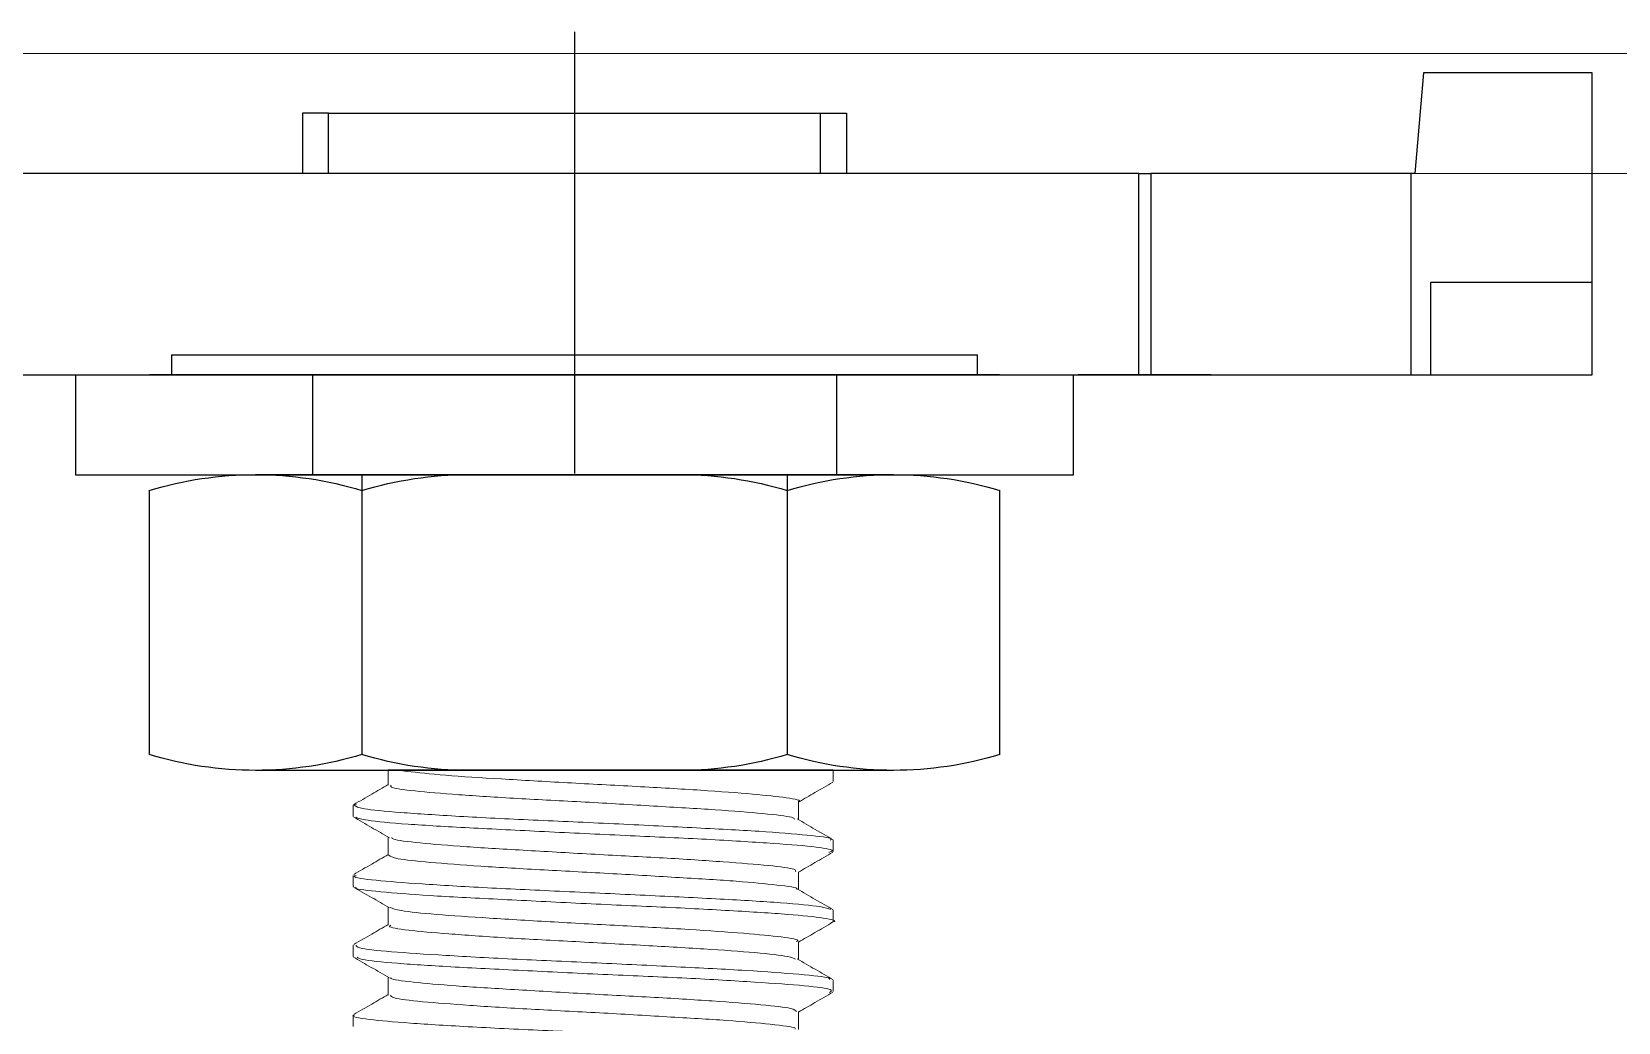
# Model space of a CAD drawing. Extents: x -976302 to -776254, y 5665 to 231437.
# Drawn here: x -803508.6 to -803309, y 86965.9 to 87090.6 of the extents above; entities that cross this region are included whole.
import ezdxf

# ---------------------------------------------------------------- set-up
doc = ezdxf.new("R2010")
doc.units = 0
doc.header["$LTSCALE"] = 1000
doc.header["$MEASUREMENT"] = 0
for name, color, linetype in [('33', 7, 'Continuous'), ('himoer配件图层', 7, 'Continuous'), ('暖通', 7, 'Continuous')]:
    doc.layers.add(name, color=color, linetype=linetype)

# ---------------------------------------------------------------- blocks, each defined once
blk = doc.blocks.new('*U18')
at = {"color": 7, "linetype": 'Continuous', "lineweight": 15}
for p, q in [((-22048.02, -7177), (-22048.02, -7177.82)), ((-22015.3, -7178.09), (-22015.3, -7177)), ((-22045.46, -7179.31), (-22045.46, -7180.62)), ((-22012.75, -7179.55), (-22012.97, -7179.5)), ((-22012.72, -7180.4), (-22012.72, -7179.57)), ((-22048.02, -7182.15), (-22048.02, -7182.97)), ((-22015.3, -7183.24), (-22015.3, -7181.92)), ((-22045.46, -7184.46), (-22045.46, -7185.77)), ((-22012.72, -7185.54), (-22012.72, -7184.73)), ((-22048.02, -7187.29), (-22048.02, -7188.12)), ((-22015.3, -7188.39), (-22015.3, -7187.07)), ((-22045.46, -7189.6), (-22045.46, -7190.92)), ((-22012.72, -7190.69), (-22012.72, -7189.87)), ((-22015.3, -7193.53), (-22015.3, -7192.22)), ((-22048.02, -7192.45), (-22048.02, -7193.26)), ((-22045.46, -7194.75), (-22045.46, -7196.07)), ((-22012.72, -7195.84), (-22012.72, -7195.02))]:
    blk.add_line(p, q, dxfattribs=at)
blk.add_line((-22048.02, -7177), (-22015.3, -7177))
for points, knots in [([(-22045.44, -7179.31), (-22045.45, -7179.31), (-22045.79, -7179.22), (-22044.68, -7179.01), (-22042.35, -7178.76), (-22038.4, -7178.46), (-22033.61, -7178.19), (-22028.44, -7177.92), (-22023.51, -7177.63), (-22019.31, -7177.38), (-22017.17, -7177.14), (-22016.27, -7177.03), (-22016.09, -7177)], [0, 0, 0, 0, 0.002497, 0.1129894, 0.2237269, 0.3342862, 0.4450567, 0.5558377, 0.6663935, 0.7769306, 0.8874503, 0.9202766, 0.9202766, 0.9202766, 0.9202766]), ([(-22048, -7177.87), (-22047.56, -7178.13), (-22046.71, -7178.62), (-22045.87, -7179.11), (-22045.46, -7179.35)], [0, 0, 0, 0, 0.52155, 1, 1, 1, 1]), ([(-22015.53, -7178.09), (-22015.49, -7178.14), (-22015.38, -7178.28), (-22017.08, -7178.53), (-22020.29, -7178.79), (-22024.72, -7179.08), (-22029.77, -7179.33), (-22034.89, -7179.64), (-22039.52, -7179.9), (-22043.03, -7180.18), (-22045.05, -7180.42), (-22045.16, -7180.55), (-22045.19, -7180.6)], [0, 0, 0, 0, 0.058641, 0.169092, 0.279329, 0.389752, 0.500147, 0.61053, 0.721103, 0.831181, 0.941607, 1, 1, 1, 1]), ([(-22012.77, -7179.52), (-22013.21, -7179.27), (-22014.06, -7178.78), (-22014.9, -7178.29), (-22015.3, -7178.05)], [0, 0, 0, 0, 0.522064, 1, 1, 1, 1]), ([(-22045.37, -7180.58), (-22045.82, -7180.84), (-22046.7, -7181.35), (-22047.58, -7181.86), (-22048.02, -7182.12)], [0, 0, 0, 0, 0.499965, 1, 1, 1, 1]), ([(-22012.93, -7180.46), (-22013.12, -7180.53), (-22013.56, -7180.69), (-22016.53, -7180.97), (-22021.09, -7181.23), (-22026.73, -7181.51), (-22032.76, -7181.8), (-22038.52, -7182.05), (-22043.39, -7182.36), (-22046.7, -7182.6), (-22048.23, -7182.86), (-22047.84, -7183), (-22047.71, -7183.04)], [0, 0, 0, 0, 0.088598, 0.195432, 0.302504, 0.409332, 0.516129, 0.622823, 0.729598, 0.836443, 0.943233, 1, 1, 1, 1]), ([(-22047.8, -7182.15), (-22047.85, -7182.11), (-22048.05, -7181.98), (-22046.32, -7181.78), (-22042.8, -7181.48), (-22037.76, -7181.23), (-22031.91, -7180.92), (-22025.89, -7180.67), (-22020.36, -7180.39), (-22016, -7180.1), (-22013.22, -7179.85), (-22012.94, -7179.66), (-22012.81, -7179.57)], [0, 0, 0, 0, 0.042919, 0.150303, 0.257828, 0.365189, 0.472703, 0.580422, 0.687813, 0.795393, 0.902688, 1, 1, 1, 1]), ([(-22015.39, -7181.97), (-22014.95, -7181.71), (-22014.07, -7181.2), (-22013.19, -7180.69), (-22012.75, -7180.43)], [0, 0, 0, 0, 0.49998, 1, 1, 1, 1]), ([(-22045.26, -7184.46), (-22045.27, -7184.4), (-22045.31, -7184.25), (-22043.44, -7184), (-22040.12, -7183.74), (-22035.61, -7183.44), (-22030.53, -7183.19), (-22025.44, -7182.89), (-22020.88, -7182.63), (-22017.48, -7182.34), (-22015.63, -7182.12), (-22015.59, -7181.99), (-22015.57, -7181.95)], [0, 0, 0, 0, 0.0685835, 0.1792793, 0.289587, 0.3999556, 0.5108667, 0.6209496, 0.7316374, 0.8423399, 0.9526827, 1, 1, 1, 1]), ([(-22048, -7183.02), (-22047.56, -7183.28), (-22046.71, -7183.77), (-22045.87, -7184.26), (-22045.46, -7184.5)], [0, 0, 0, 0, 0.5218, 1, 1, 1, 1]), ([(-22015.35, -7183.24), (-22015.48, -7183.33), (-22015.74, -7183.51), (-22018.19, -7183.77), (-22021.96, -7184.06), (-22026.7, -7184.33), (-22031.85, -7184.6), (-22036.82, -7184.9), (-22041.13, -7185.15), (-22043.99, -7185.45), (-22045.5, -7185.63), (-22045.33, -7185.73), (-22045.31, -7185.74)], [0, 0, 0, 0, 0.103098, 0.21356, 0.324132, 0.434615, 0.544938, 0.65546, 0.765869, 0.876315, 0.98676, 1, 1, 1, 1]), ([(-22012.77, -7184.67), (-22013.21, -7184.41), (-22014.06, -7183.92), (-22014.9, -7183.43), (-22015.3, -7183.2)], [0, 0, 0, 0, 0.522033, 1, 1, 1, 1]), ([(-22047.82, -7187.24), (-22047.66, -7187.17), (-22047.29, -7187.02), (-22044.37, -7186.74), (-22039.88, -7186.47), (-22034.27, -7186.2), (-22028.24, -7185.91), (-22022.45, -7185.65), (-22017.53, -7185.35), (-22014.2, -7185.1), (-22012.6, -7184.87), (-22012.88, -7184.75), (-22012.95, -7184.73)], [0, 0, 0, 0, 0.087726, 0.197785, 0.307698, 0.41777, 0.527719, 0.637474, 0.747393, 0.857349, 0.967461, 1, 1, 1, 1]), ([(-22012.95, -7185.6), (-22012.93, -7185.62), (-22012.82, -7185.74), (-22014.56, -7185.92), (-22018.13, -7186.23), (-22023.23, -7186.47), (-22029.09, -7186.78), (-22035.11, -7187.04), (-22040.58, -7187.32), (-22044.96, -7187.6), (-22047.48, -7187.86), (-22048.44, -7188.08), (-22047.91, -7188.18), (-22047.84, -7188.2)], [0, 0, 0, 0, 0.024627, 0.131398, 0.238058, 0.34497, 0.451398, 0.558451, 0.664907, 0.771811, 0.878314, 0.985115, 1, 1, 1, 1]), ([(-22045.37, -7185.73), (-22045.82, -7185.98), (-22046.7, -7186.5), (-22047.58, -7187.01), (-22048.02, -7187.26)], [0, 0, 0, 0, 0.499946, 1, 1, 1, 1]), ([(-22015.39, -7187.12), (-22014.95, -7186.86), (-22014.07, -7186.34), (-22013.17, -7185.83), (-22012.72, -7185.58)], [0, 0, 0, 0, 0.496799, 1, 1, 1, 1]), ([(-22045.31, -7189.6), (-22045.35, -7189.58), (-22045.62, -7189.48), (-22044.38, -7189.25), (-22041.65, -7189), (-22037.52, -7188.7), (-22032.61, -7188.44), (-22027.45, -7188.16), (-22022.61, -7187.87), (-22018.68, -7187.61), (-22016.06, -7187.33), (-22015.65, -7187.17), (-22015.46, -7187.1)], [0, 0, 0, 0, 0.023823, 0.134288, 0.244527, 0.355216, 0.465692, 0.575671, 0.686394, 0.796687, 0.907104, 1, 1, 1, 1]), ([(-22048, -7188.17), (-22047.56, -7188.43), (-22046.71, -7188.92), (-22045.87, -7189.41), (-22045.46, -7189.64)], [0, 0, 0, 0, 0.521932, 1, 1, 1, 1]), ([(-22015.51, -7188.39), (-22015.45, -7188.42), (-22015.21, -7188.54), (-22016.63, -7188.77), (-22019.55, -7189.02), (-22023.78, -7189.33), (-22028.76, -7189.58), (-22033.91, -7189.87), (-22038.68, -7190.14), (-22042.44, -7190.41), (-22044.82, -7190.68), (-22045.12, -7190.83), (-22045.24, -7190.89)], [0, 0, 0, 0, 0.036994, 0.147483, 0.258191, 0.368354, 0.479025, 0.589255, 0.69968, 0.81025, 0.920512, 1, 1, 1, 1]), ([(-22012.77, -7189.82), (-22013.21, -7189.56), (-22014.06, -7189.07), (-22014.9, -7188.58), (-22015.3, -7188.35)], [0, 0, 0, 0, 0.521863, 1, 1, 1, 1]), ([(-22047.75, -7192.39), (-22047.76, -7192.35), (-22047.77, -7192.22), (-22045.7, -7192.01), (-22041.84, -7191.72), (-22036.57, -7191.46), (-22030.64, -7191.16), (-22024.67, -7190.91), (-22019.33, -7190.61), (-22015.32, -7190.35), (-22012.98, -7190.1), (-22012.96, -7189.94), (-22012.95, -7189.87)], [0, 0, 0, 0, 0.043929, 0.153956, 0.263995, 0.373868, 0.483893, 0.593818, 0.703845, 0.813702, 0.923686, 1, 1, 1, 1]), ([(-22045.37, -7190.87), (-22045.82, -7191.13), (-22046.7, -7191.64), (-22047.58, -7192.15), (-22048.02, -7192.41)], [0, 0, 0, 0, 0.499994, 1, 1, 1, 1]), ([(-22013.02, -7190.75), (-22013.08, -7190.8), (-22013.25, -7190.95), (-22015.78, -7191.2), (-22020, -7191.47), (-22025.48, -7191.74), (-22031.48, -7192.04), (-22037.37, -7192.28), (-22042.47, -7192.59), (-22046.14, -7192.84), (-22048.11, -7193.11), (-22047.86, -7193.27), (-22047.75, -7193.34)], [0, 0, 0, 0, 0.066798, 0.173504, 0.280405, 0.386845, 0.493643, 0.600608, 0.706999, 0.813669, 0.920269, 1, 1, 1, 1]), ([(-22015.39, -7192.26), (-22014.95, -7192.01), (-22014.05, -7191.5), (-22013.17, -7190.98), (-22012.72, -7190.72)], [0, 0, 0, 0, 0.503103, 1, 1, 1, 1]), ([(-22045.33, -7194.75), (-22045.27, -7194.67), (-22045.13, -7194.5), (-22042.91, -7194.25), (-22039.31, -7193.97), (-22034.65, -7193.68), (-22029.52, -7193.43), (-22024.49, -7193.12), (-22020.09, -7192.87), (-22017, -7192.57), (-22015.44, -7192.38), (-22015.5, -7192.27), (-22015.51, -7192.24)], [0, 0, 0, 0, 0.090236, 0.200648, 0.310909, 0.421204, 0.53188, 0.642228, 0.752608, 0.862929, 0.973604, 1, 1, 1, 1]), ([(-22048, -7193.32), (-22047.56, -7193.57), (-22046.71, -7194.07), (-22045.87, -7194.56), (-22045.46, -7194.79)], [0, 0, 0, 0, 0.522064, 1, 1, 1, 1]), ([(-22012.77, -7194.97), (-22013.21, -7194.71), (-22014.06, -7194.22), (-22014.9, -7193.73), (-22015.3, -7193.49)], [0, 0, 0, 0, 0.521619, 1, 1, 1, 1]), ([(-22015.48, -7193.53), (-22015.51, -7193.6), (-22015.55, -7193.77), (-22017.63, -7194.02), (-22021.14, -7194.29), (-22025.72, -7194.58), (-22030.84, -7194.83), (-22035.89, -7195.14), (-22040.38, -7195.39), (-22043.56, -7195.69), (-22045.27, -7195.89), (-22045.23, -7196.01), (-22045.22, -7196.04)], [0, 0, 0, 0, 0.081773, 0.192454, 0.302934, 0.413308, 0.524013, 0.6344, 0.745353, 0.855753, 0.966459, 1, 1, 1, 1]), ([(-22047.86, -7197.59), (-22047.91, -7197.57), (-22048.19, -7197.45), (-22046.78, -7197.28), (-22043.58, -7196.97), (-22038.77, -7196.72), (-22033.02, -7196.42), (-22026.97, -7196.15), (-22021.34, -7195.88), (-22016.65, -7195.59), (-22013.72, -7195.34), (-22012.49, -7195.12), (-22012.79, -7195.02), (-22012.81, -7195.02)], [0, 0, 0, 0, 0.022872, 0.1305, 0.238029, 0.345339, 0.453143, 0.560555, 0.667912, 0.775495, 0.883097, 0.990566, 1, 1, 1, 1])]:
    blk.add_open_spline(points, degree=3, knots=knots, dxfattribs=at)
blk = doc.blocks.new('HMZ-L')
at = {"layer": '33', "color": 3, "linetype": 'Continuous'}
blk.add_line((17313.15, 28412.561), (17313.15, 28423.524), dxfattribs=at)
at = {"layer": '33', "color": 7, "linetype": 'Continuous'}
for p, q in [((17291.9, 28421.081), (17287.9, 28421.081)), ((17287.9, 28421.081), (17287.9, 28418.781)), ((17292.4, 28421.081), (17291.9, 28421.081)), ((17291.9, 28421.081), (17291.9, 28418.781)), ((17298.85, 28421.081), (17292.4, 28421.081)), ((17292.4, 28416.081), (17292.4, 28421.081)), ((17297.775, 28421.081), (17297.355, 28421.081)), ((17297.355, 28421.081), (17297.775, 28421.081)), ((17297.775, 28421.081), (17297.355, 28421.081)), ((17297.355, 28421.081), (17297.775, 28421.081)), ((17297.775, 28421.081), (17297.355, 28421.081)), ((17297.465, 28421.081), (17297.727, 28421.081)), ((17297.727, 28421.081), (17297.465, 28421.081)), ((17297.465, 28421.081), (17297.727, 28421.081)), ((17297.727, 28421.081), (17297.465, 28421.081)), ((17297.465, 28421.081), (17297.727, 28421.081)), ((17299.123, 28421.081), (17297.598, 28421.081)), ((17297.598, 28421.081), (17298.332, 28421.081)), ((17298.332, 28421.081), (17297.598, 28421.081)), ((17297.598, 28421.081), (17299.123, 28421.081)), ((17299.125, 28421.081), (17297.6, 28421.081)), ((17297.6, 28421.081), (17299.125, 28421.081)), ((17299.125, 28421.081), (17297.6, 28421.081)), ((17297.6, 28421.081), (17299.125, 28421.081)), ((17297.727, 28421.081), (17297.6, 28421.081)), ((17297.6, 28421.081), (17297.727, 28421.081)), ((17297.727, 28421.081), (17297.6, 28421.081)), ((17297.6, 28421.081), (17299.125, 28421.081)), ((17298.536, 28421.081), (17297.6, 28421.081)), ((17297.6, 28421.081), (17297.727, 28421.081)), ((17297.727, 28421.081), (17297.6, 28421.081)), ((17297.6, 28421.081), (17298.433, 28421.081)), ((17298.147, 28421.081), (17297.65, 28421.081)), ((17297.65, 28421.081), (17300.6, 28421.081)), ((17300.576, 28421.081), (17297.65, 28421.081)), ((17297.65, 28421.081), (17299.972, 28421.081)), ((17299.972, 28421.081), (17297.65, 28421.081)), ((17297.65, 28421.081), (17298.147, 28421.081)), ((17298.147, 28421.081), (17297.65, 28421.081)), ((17297.65, 28421.081), (17298.188, 28421.081)), ((17300.6, 28421.081), (17297.65, 28421.081)), ((17297.65, 28421.081), (17299.781, 28421.081)), ((17299.781, 28421.081), (17297.65, 28421.081)), ((17297.65, 28421.081), (17299.972, 28421.081)), ((17299.972, 28421.081), (17297.65, 28421.081)), ((17297.65, 28421.081), (17300.612, 28421.081)), ((17300.612, 28421.081), (17297.65, 28421.081)), ((17297.65, 28421.081), (17298.147, 28421.081)), ((17300.576, 28421.081), (17297.65, 28421.081)), ((17297.65, 28421.081), (17298.188, 28421.081)), ((17300.6, 28421.081), (17297.65, 28421.081)), ((17297.65, 28421.081), (17299.972, 28421.081)), ((17299.972, 28421.081), (17297.65, 28421.081)), ((17297.65, 28421.081), (17299.972, 28421.081)), ((17299.972, 28421.081), (17297.65, 28421.081)), ((17297.65, 28421.081), (17298.188, 28421.081)), ((17298.188, 28421.081), (17297.65, 28421.081)), ((17297.65, 28421.081), (17300.576, 28421.081)), ((17300.6, 28421.081), (17297.65, 28421.081)), ((17297.65, 28421.081), (17299.972, 28421.081)), ((17299.972, 28421.081), (17297.65, 28421.081)), ((17297.65, 28421.081), (17298.147, 28421.081)), ((17300.6, 28421.081), (17297.65, 28421.081)), ((17297.65, 28421.081), (17299.972, 28421.081)), ((17299.972, 28421.081), (17297.65, 28421.081)), ((17297.65, 28421.081), (17300.6, 28421.081)), ((17298.147, 28421.081), (17297.65, 28421.081)), ((17297.65, 28421.081), (17298.147, 28421.081)), ((17298.147, 28421.081), (17297.65, 28421.081)), ((17297.65, 28421.081), (17300.576, 28421.081)), ((17300.576, 28421.081), (17297.65, 28421.081)), ((17297.65, 28421.081), (17299.781, 28421.081)), ((17299.781, 28421.081), (17297.65, 28421.081)), ((17297.65, 28421.081), (17300.6, 28421.081)), ((17300.6, 28421.081), (17297.65, 28421.081)), ((17297.65, 28421.081), (17299.972, 28421.081)), ((17299.972, 28421.081), (17297.65, 28421.081)), ((17297.65, 28421.081), (17300.612, 28421.081)), ((17300.612, 28421.081), (17297.65, 28421.081)), ((17297.65, 28421.081), (17298.188, 28421.081)), ((17300.6, 28421.081), (17297.65, 28421.081)), ((17297.65, 28421.081), (17299.972, 28421.081)), ((17299.972, 28421.081), (17297.65, 28421.081)), ((17297.65, 28421.081), (17298.147, 28421.081)), ((17300.6, 28421.081), (17297.65, 28421.081)), ((17297.65, 28421.081), (17299.972, 28421.081)), ((17299.972, 28421.081), (17297.65, 28421.081)), ((17297.65, 28421.081), (17299.972, 28421.081)), ((17299.972, 28421.081), (17297.65, 28421.081)), ((17297.65, 28421.081), (17298.147, 28421.081)), ((17297.65, 28421.081), (17300.149, 28421.081)), ((17300.035, 28421.081), (17297.65, 28421.081)), ((17298.025, 28421.081), (17297.775, 28421.081)), ((17298.025, 28421.081), (17297.775, 28421.081)), ((17297.775, 28421.081), (17298.025, 28421.081)), ((17298.025, 28421.081), (17297.775, 28421.081)), ((17297.775, 28421.081), (17298.025, 28421.081)), ((17298.453, 28421.081), (17298.025, 28421.081)), ((17298.453, 28421.081), (17298.025, 28421.081)), ((17298.025, 28421.081), (17298.453, 28421.081)), ((17298.453, 28421.081), (17298.025, 28421.081)), ((17298.025, 28421.081), (17298.453, 28421.081)), ((17298.894, 28421.081), (17298.065, 28421.081)), ((17298.065, 28421.081), (17298.894, 28421.081)), ((17298.393, 28421.081), (17298.065, 28421.081)), ((17298.065, 28421.081), (17298.393, 28421.081)), ((17298.499, 28421.081), (17298.069, 28421.081)), ((17298.069, 28421.081), (17298.56, 28421.081)), ((17299.125, 28421.081), (17298.095, 28421.081)), ((17298.095, 28421.081), (17299.125, 28421.081)), ((17298.095, 28421.081), (17299.125, 28421.081)), ((17299.125, 28421.081), (17298.095, 28421.081)), ((17298.095, 28421.081), (17299.125, 28421.081)), ((17298.322, 28421.081), (17298.137, 28421.081)), ((17298.137, 28421.081), (17298.322, 28421.081)), ((17298.322, 28421.081), (17298.137, 28421.081)), ((17298.137, 28421.081), (17298.322, 28421.081)), ((17298.322, 28421.081), (17298.137, 28421.081)), ((17300.137, 28421.081), (17298.147, 28421.081)), ((17298.147, 28421.081), (17300.576, 28421.081)), ((17298.147, 28421.081), (17300.576, 28421.081)), ((17300.576, 28421.081), (17298.147, 28421.081)), ((17298.147, 28421.081), (17300.137, 28421.081)), ((17298.147, 28421.081), (17300.137, 28421.081)), ((17300.137, 28421.081), (17298.147, 28421.081)), ((17298.147, 28421.081), (17300.576, 28421.081)), ((17300.576, 28421.081), (17298.147, 28421.081)), ((17298.147, 28421.081), (17300.137, 28421.081)), ((17298.188, 28421.081), (17300.101, 28421.081)), ((17298.188, 28421.081), (17300.101, 28421.081)), ((17298.188, 28421.081), (17300.101, 28421.081)), ((17300.101, 28421.081), (17298.188, 28421.081)), ((17298.188, 28421.081), (17300.101, 28421.081)), ((17298.662, 28421.081), (17298.322, 28421.081)), ((17298.322, 28421.081), (17298.662, 28421.081)), ((17298.662, 28421.081), (17298.322, 28421.081)), ((17298.322, 28421.081), (17298.662, 28421.081)), ((17298.662, 28421.081), (17298.322, 28421.081)), ((17298.332, 28421.081), (17298.393, 28421.081)), ((17298.393, 28421.081), (17298.332, 28421.081)), ((17299.125, 28421.081), (17298.361, 28421.081)), ((17298.361, 28421.081), (17298.662, 28421.081)), ((17299.125, 28421.081), (17298.361, 28421.081)), ((17298.361, 28421.081), (17298.662, 28421.081)), ((17298.662, 28421.081), (17298.361, 28421.081)), ((17298.361, 28421.081), (17299.125, 28421.081)), ((17299.125, 28421.081), (17298.361, 28421.081)), ((17298.361, 28421.081), (17298.662, 28421.081)), ((17298.662, 28421.081), (17298.361, 28421.081)), ((17298.361, 28421.081), (17299.125, 28421.081)), ((17298.433, 28421.081), (17298.499, 28421.081)), ((17299.002, 28421.081), (17298.437, 28421.081)), ((17298.437, 28421.081), (17299.002, 28421.081)), ((17299.002, 28421.081), (17298.437, 28421.081)), ((17298.437, 28421.081), (17299.002, 28421.081)), ((17299.002, 28421.081), (17298.437, 28421.081)), ((17298.437, 28421.081), (17299.002, 28421.081)), ((17299.002, 28421.081), (17298.437, 28421.081)), ((17298.437, 28421.081), (17299.002, 28421.081)), ((17299.002, 28421.081), (17298.437, 28421.081)), ((17298.437, 28421.081), (17299.002, 28421.081)), ((17299.125, 28421.081), (17298.453, 28421.081)), ((17299.125, 28421.081), (17298.453, 28421.081)), ((17298.453, 28421.081), (17299.125, 28421.081)), ((17299.125, 28421.081), (17298.453, 28421.081)), ((17298.453, 28421.081), (17299.125, 28421.081)), ((17299.236, 28421.081), (17298.536, 28421.081)), ((17298.56, 28421.081), (17299.023, 28421.081)), ((17300.6, 28421.081), (17298.588, 28421.081)), ((17298.588, 28421.081), (17300.6, 28421.081)), ((17300.6, 28421.081), (17298.588, 28421.081)), ((17298.588, 28421.081), (17300.6, 28421.081)), ((17300.6, 28421.081), (17298.588, 28421.081)), ((17298.588, 28421.081), (17300.6, 28421.081)), ((17300.6, 28421.081), (17298.588, 28421.081)), ((17298.588, 28421.081), (17300.6, 28421.081)), ((17298.588, 28421.081), (17300.6, 28421.081)), ((17300.6, 28421.081), (17298.588, 28421.081)), ((17299.614, 28421.081), (17298.646, 28421.081)), ((17298.646, 28421.081), (17298.894, 28421.081)), ((17298.894, 28421.081), (17298.646, 28421.081)), ((17298.646, 28421.081), (17299.614, 28421.081)), ((17298.85, 28421.081), (17299.15, 28421.081)), ((17299.023, 28421.081), (17298.98, 28421.081)), ((17298.98, 28421.081), (17299.441, 28421.081)), ((17299.061, 28421.081), (17299.568, 28421.081)), ((17299.568, 28421.081), (17299.061, 28421.081)), ((17299.061, 28421.081), (17299.614, 28421.081)), ((17299.614, 28421.081), (17299.061, 28421.081)), ((17299.123, 28421.081), (17300.612, 28421.081)), ((17300.612, 28421.081), (17299.123, 28421.081)), ((17299.125, 28421.081), (17300.141, 28421.081)), ((17300.141, 28421.081), (17299.125, 28421.081)), ((17299.125, 28421.081), (17300.141, 28421.081)), ((17300.141, 28421.081), (17299.125, 28421.081)), ((17299.125, 28421.081), (17300.65, 28421.081)), ((17300.65, 28421.081), (17299.125, 28421.081)), ((17299.125, 28421.081), (17300.141, 28421.081)), ((17300.141, 28421.081), (17299.125, 28421.081)), ((17299.125, 28421.081), (17300.141, 28421.081)), ((17300.141, 28421.081), (17299.125, 28421.081)), ((17299.125, 28421.081), (17300.65, 28421.081)), ((17300.65, 28421.081), (17299.125, 28421.081)), ((17299.125, 28421.081), (17300.141, 28421.081)), ((17300.141, 28421.081), (17299.125, 28421.081)), ((17299.125, 28421.081), (17300.65, 28421.081)), ((17300.65, 28421.081), (17299.125, 28421.081)), ((17299.125, 28421.081), (17300.65, 28421.081)), ((17300.65, 28421.081), (17299.125, 28421.081)), ((17299.125, 28421.081), (17300.65, 28421.081)), ((17300.65, 28421.081), (17299.125, 28421.081)), ((17327.15, 28421.081), (17299.15, 28421.081)), ((17299.15, 28421.081), (17299.15, 28416.081)), ((17299.856, 28421.081), (17299.236, 28421.081)), ((17299.866, 28421.081), (17299.352, 28421.081)), ((17299.352, 28421.081), (17299.866, 28421.081)), ((17299.866, 28421.081), (17299.352, 28421.081)), ((17299.352, 28421.081), (17299.866, 28421.081)), ((17299.352, 28421.081), (17299.781, 28421.081)), ((17299.781, 28421.081), (17299.352, 28421.081)), ((17299.352, 28421.081), (17299.781, 28421.081)), ((17299.781, 28421.081), (17299.352, 28421.081)), ((17299.441, 28421.081), (17299.821, 28421.081)), ((17299.568, 28421.081), (17300.143, 28421.081)), ((17300.143, 28421.081), (17299.568, 28421.081)), ((17300.143, 28421.081), (17299.614, 28421.081)), ((17299.614, 28421.081), (17300.143, 28421.081)), ((17299.614, 28421.081), (17300.612, 28421.081)), ((17300.612, 28421.081), (17299.614, 28421.081)), ((17300.147, 28421.081), (17299.753, 28421.081)), ((17299.753, 28421.081), (17299.841, 28421.081)), ((17299.821, 28421.081), (17300.147, 28421.081)), ((17299.841, 28421.081), (17300.612, 28421.081)), ((17300.346, 28421.081), (17299.856, 28421.081)), ((17300.612, 28421.081), (17299.866, 28421.081)), ((17299.866, 28421.081), (17300.612, 28421.081)), ((17299.866, 28421.081), (17300.612, 28421.081)), ((17300.612, 28421.081), (17299.866, 28421.081)), ((17300.56, 28421.081), (17300.035, 28421.081)), ((17300.101, 28421.081), (17300.6, 28421.081)), ((17300.101, 28421.081), (17300.6, 28421.081)), ((17300.6, 28421.081), (17300.101, 28421.081)), ((17300.101, 28421.081), (17300.6, 28421.081)), ((17300.101, 28421.081), (17300.6, 28421.081)), ((17300.6, 28421.081), (17300.137, 28421.081)), ((17300.137, 28421.081), (17300.6, 28421.081)), ((17300.137, 28421.081), (17300.6, 28421.081)), ((17300.6, 28421.081), (17300.137, 28421.081)), ((17300.137, 28421.081), (17300.6, 28421.081)), ((17300.149, 28421.081), (17300.56, 28421.081)), ((17300.612, 28421.081), (17300.346, 28421.081)), ((17323.15, 28420.581), (17303.15, 28420.581)), ((17291.9, 28418.781), (17287.9, 28418.781)), ((17287.9, 28418.781), (17287.9, 28413.581)), ((17292.082, 28413.581), (17292.3, 28416.081)), ((17292.3, 28416.081), (17292.4, 28416.081)), ((17292.4, 28416.081), (17298.85, 28416.081)), ((17299.15, 28416.081), (17298.85, 28416.081)), ((17299.15, 28416.081), (17327.15, 28416.081)), ((17306.4, 28414.581), (17306.4, 28416.081)), ((17319.9, 28414.581), (17319.9, 28416.081)), ((17307.046, 28414.581), (17306.4, 28414.581)), ((17319.254, 28414.581), (17307.046, 28414.581)), ((17319.254, 28414.581), (17319.9, 28414.581)), ((17287.9, 28413.581), (17292.082, 28413.581))]:
    blk.add_line(p, q, dxfattribs=at)
at = {"layer": '33', "color": 1, "linetype": 'Continuous'}
for p, q in [((17298.85, 28416.081), (17298.85, 28421.081)), ((17307.046, 28416.081), (17307.046, 28414.581)), ((17319.254, 28416.081), (17319.254, 28414.581))]:
    blk.add_line(p, q, dxfattribs=at)
at = {"layer": '33'}
for p, q in [((17303.15, 28421.081), (17303.15, 28420.581)), ((17323.15, 28420.581), (17323.15, 28421.081))]:
    blk.add_line(p, q, dxfattribs=at)
blk = doc.blocks.new('ZISUOLUOMU')
for p, q in [((17838.331, 28433.595), (17854.162, 28433.595)), ((17835.692, 28426.647), (17835.692, 28433.204)), ((17840.969, 28426.256), (17840.969, 28433.204)), ((17851.523, 28426.256), (17851.523, 28433.204)), ((17856.8, 28433.204), (17856.8, 28426.647)), ((17833.862, 28423.779), (17833.862, 28426.256)), ((17833.862, 28426.256), (17858.63, 28426.256)), ((17854.162, 28426.256), (17838.331, 28426.256)), ((17839.745, 28423.779), (17839.745, 28426.256)), ((17852.748, 28423.779), (17852.748, 28426.256)), ((17858.63, 28426.256), (17858.63, 28423.779)), ((17833.862, 28423.779), (17858.63, 28423.779))]:
    blk.add_line(p, q)
for centre, start, end in [((17838.331, 28424.495), 73.1468, 106.8531), ((17843.608, 28424.495), 90, 106.8531), ((17848.885, 28424.495), 73.1468, 90), ((17854.162, 28424.495), 73.1468, 106.8531), ((17838.331, 28435.357), 253.1469, 286.8532), ((17843.608, 28435.357), 253.1469, 270), ((17848.885, 28435.357), 270, 286.8532), ((17854.162, 28435.357), 253.1469, 286.8532)]:
    blk.add_arc(centre, 9.101, start, end)
at = {"layer": 'himoer配件图层'}
blk.add_line((17856.796, 28423.779), (17835.696, 28423.779), dxfattribs=at)
blk = doc.blocks.new('*U22')
at = {"color": 253, "linetype": 'Continuous', "lineweight": 15, "true_color": 0x9e9e9e}
blk.add_line((-24580.184, -16986.375), (-23580.184, -16986.375), dxfattribs=at)
at = {"color": 7, "linetype": 'Continuous', "lineweight": 15}
blk.add_line((-24580.184, -16989.353), (-23580.184, -16989.353), dxfattribs=at)

msp = doc.modelspace()

# ---------------------------------------------------------------- linework, layer by layer
at = {"layer": '暖通', "color": 7}
msp.add_line((-803493.06, 87047.38), (-803387.56, 87047.38), dxfattribs=at)
msp.add_line((-803493.06, 87047.38), (-803387.56, 87047.38), dxfattribs=at)

# ---------------------------------------------------------------- block references
for name, p, xscale, yscale, zscale in [('*U22', (-679118.28, 173188.36), 5.068799998611212, 5.068799998611212, 5.068799998611212), ('*U22', (-679118.28, 173188.36), 5.068799998611212, 5.068799998611212, 5.068799998611212), ('*U18', (-841127.96, 99276.19), -1.710819728672504, 1.710819727741182, 1.710819728133121), ('*U18', (-841127.96, 99276.19), -1.710819728672504, 1.710819727741182, 1.710819728133121)]:
    msp.add_blockref(name, p, dxfattribs=dict(at, xscale=xscale, yscale=yscale, zscale=zscale))
at = {"layer": '暖通', "color": 7, "rotation": 180}
for name, p, xscale, yscale, zscale in [('HMZ-L', (-715683.41, 231108.16), 5.068799998611212, 5.068799998611212, 5.068799998611212), ('HMZ-L', (-715683.41, 231108.16), 5.068799998611212, 5.068799998611212, 5.068799998611212), ('ZISUOLUOMU', (-893899.36, 231121.84), -5.068799998611212, 5.068799999542534, 5.068800000000002), ('ZISUOLUOMU', (-893899.36, 231121.84), -5.068799998611212, 5.068799999542534, 5.068800000000002)]:
    msp.add_blockref(name, p, dxfattribs=dict(at, xscale=xscale, yscale=yscale, zscale=zscale))

doc.saveas('drawing.dxf')
